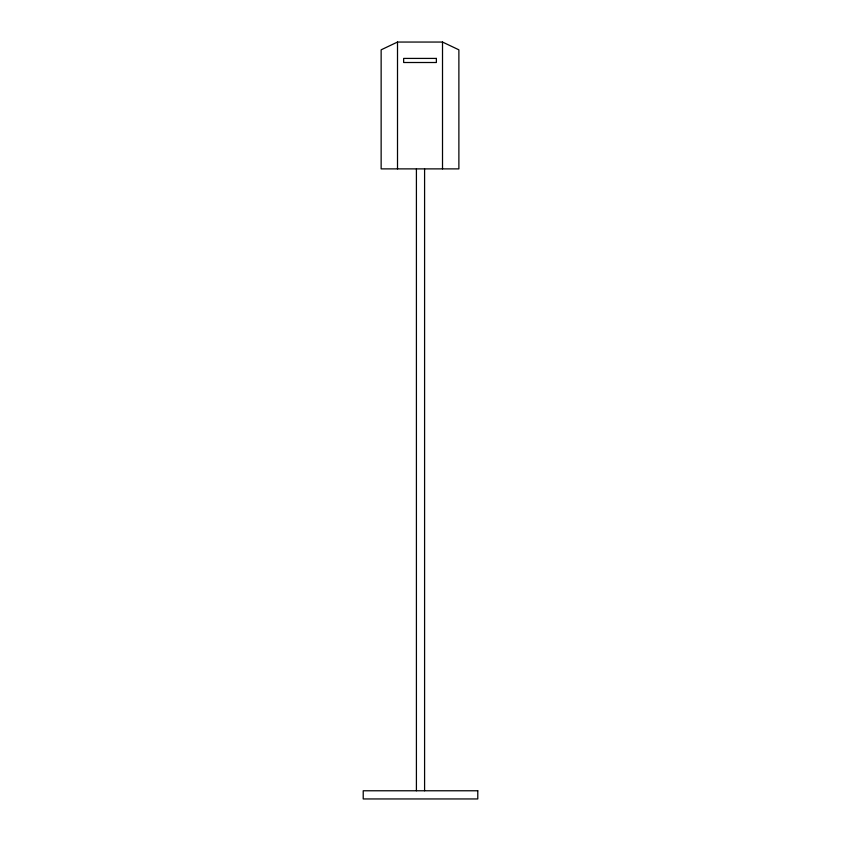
<?xml version="1.0" encoding="UTF-8"?>
<svg xmlns="http://www.w3.org/2000/svg" width="841" height="841" viewBox="0 0 841 841"><rect width="100%" height="100%" fill="white"/><g stroke="black" fill="none" stroke-linecap="round" stroke-linejoin="round"><path stroke-width="1.26" d="M397.509 42.05L381.141 49.819L381.141 168.883L458.881 168.883L458.881 49.819L442.513 42.05L397.509 42.05L397.509 168.883M442.513 42.05L442.513 168.883M424.589 168.946L424.589 790.771M416.411 168.946L416.411 790.771M436.374 58.418L403.648 58.418L403.648 62.507L436.374 62.507L436.374 58.418M477.783 790.771L363.217 790.771L363.217 798.95L477.783 798.95L477.783 790.771"/></g></svg>
